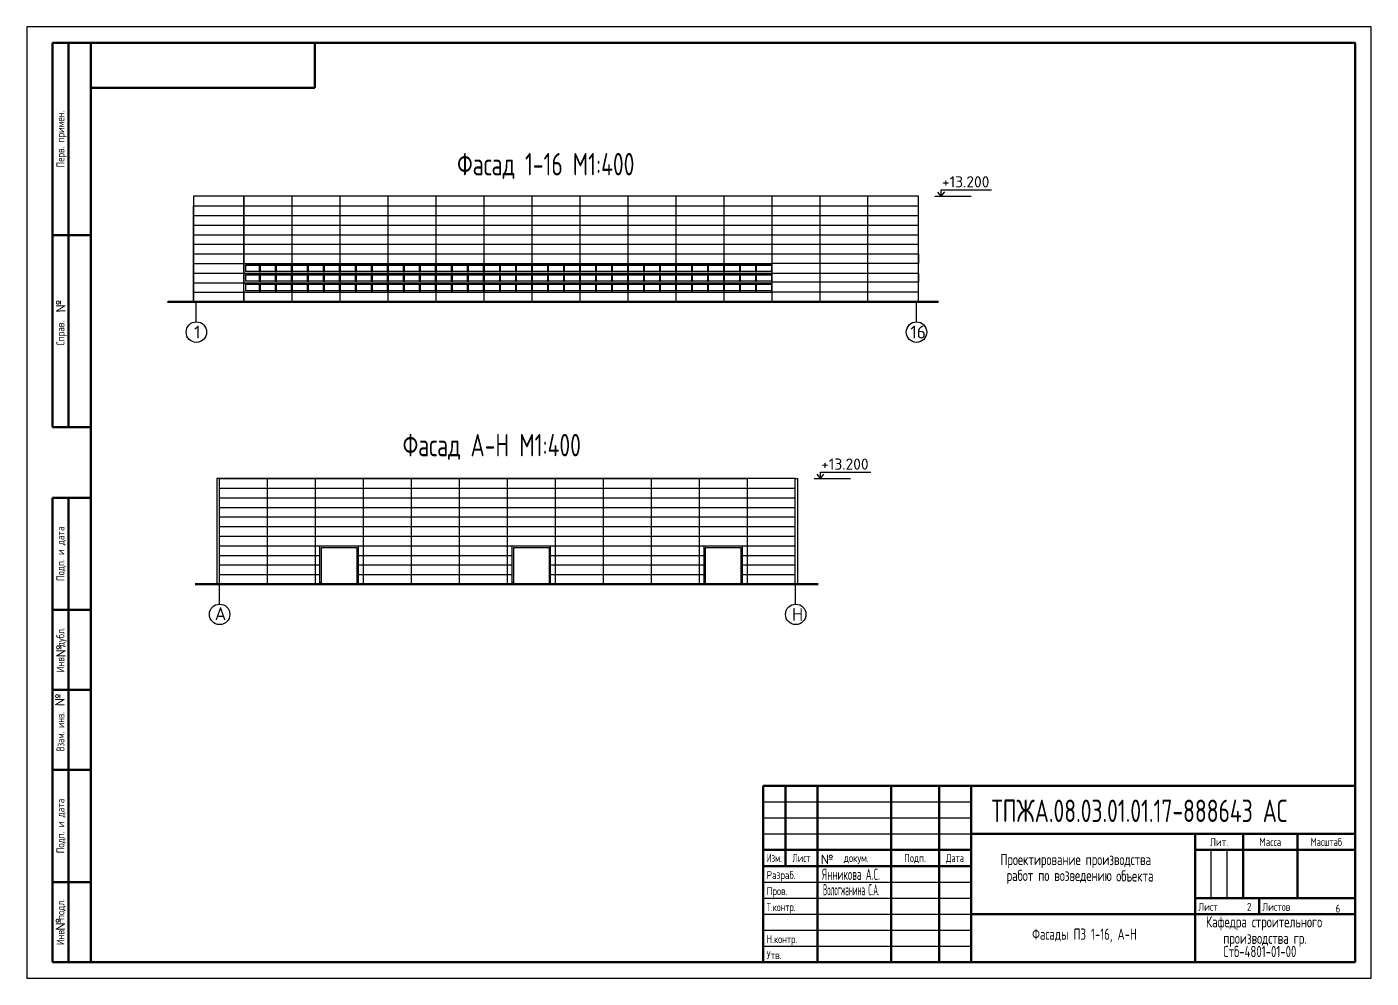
# Model space of a CAD drawing. Header units: millimetres. Extents: x -258526 to -95372, y 16759 to 83244.
# Drawn here: x -128373.4 to -127953.4, y 41631.2 to 41928.2 of the extents above; entities that cross this region are included whole.
import ezdxf
from ezdxf.enums import TextEntityAlignment as Align

# ---------------------------------------------------------------- set-up
doc = ezdxf.new("R2010")
doc.units = ezdxf.units.MM
doc.header["$LTSCALE"] = 0.5
doc.layers.add('текст', color=7, linetype='Continuous')
doc.layers.add('тонкие', color=7, linetype='Continuous')
for name, color, linetype, lineweight in [('ТОЛСТЫЕ3', 7, 'Continuous', 30), ('ТОНКИЕе', 7, 'Continuous', 25), ('я', 220, 'Continuous', 30), ('я1', 210, 'Continuous', 25), ('я2', 220, 'Continuous', 25)]:
    doc.layers.add(name, color=color, linetype=linetype, lineweight=lineweight)
doc.styles.add('арх', font='isocpeur.ttf', dxfattribs={"width": 0.5, "height": 10})
doc.styles.add('ГОСТ 2.304', font='cs_gost2304.shx')
doc.styles.add('Наклонный', font='isocpeur.ttf', dxfattribs={"width": 0.7, "height": 3.5})
doc.styles.add('Наклонный 5', font='isocpeur.ttf', dxfattribs={"height": 7})
doc.styles.add('прямой', font='isocpeur.ttf', dxfattribs={"width": 0.7, "height": 3})

msp = doc.modelspace()

# ---------------------------------------------------------------- linework, layer by layer
at = {"layer": 'ТОЛСТЫЕ3', "color": 0, "lineweight": 60}
for points in [[(-128321.3465, 41842.3076), (-128329.2639, 41842.3076), (-128305.5965, 41842.3076)], [(-128305.5965, 41842.3076), (-128088.5479, 41842.3076)]]:
    msp.add_lwpolyline(points, dxfattribs=at)
at = {"layer": 'ТОНКИЕе', "color": 0}
for p, q in [((-128305.5965, 41854.3076), (-128140.5965, 41854.3076)), ((-128305.0965, 41853.8076), (-128140.5965, 41853.8076)), ((-128140.5965, 41853.8076), (-128305.0965, 41853.8076)), ((-128305.5965, 41851.3076), (-128140.5965, 41851.3076)), ((-128140.5965, 41851.8076), (-128305.0965, 41851.8076)), ((-128305.0965, 41850.8076), (-128140.5965, 41850.8076)), ((-128140.5965, 41850.8076), (-128305.0965, 41850.8076)), ((-128140.5965, 41848.8076), (-128305.0965, 41848.8076)), ((-128305.5965, 41848.3076), (-128140.5965, 41848.3076)), ((-128305.5965, 41845.3076), (-128140.5965, 41845.3076)), ((-128305.0965, 41847.8076), (-128305.0965, 41847.8076)), ((-128305.0965, 41847.8076), (-128305.0965, 41847.8076)), ((-128305.0965, 41847.8076), (-128305.0965, 41847.8076)), ((-128305.0965, 41847.8076), (-128140.5965, 41847.8076)), ((-128140.5965, 41847.8076), (-128305.0965, 41847.8076)), ((-128140.5965, 41845.8076), (-128305.0965, 41845.8076))]:
    msp.add_line(p, q, dxfattribs=at)
for points in [[(-128321.3465, 41842.3076), (-128305.5965, 41842.3076), (-128305.5965, 41875.3076)], [(-128305.5965, 41875.3076), (-128321.3465, 41875.3076), (-128321.3465, 41842.3076)], [(-128290.5965, 41875.3076), (-128305.5965, 41875.3076), (-128305.5965, 41847.8076)], [(-128305.5965, 41842.3076), (-128109.8465, 41842.3076), (-128094.8465, 41842.3076), (-128094.8465, 41875.3076), (-128305.5965, 41875.3076)], [(-128275.5965, 41875.3076), (-128290.5965, 41875.3076), (-128290.5965, 41853.8076)], [(-128260.5965, 41875.3076), (-128275.5965, 41875.3076), (-128275.5965, 41853.8076)], [(-128245.5965, 41875.3076), (-128260.5965, 41875.3076), (-128260.5965, 41853.8076)], [(-128230.5965, 41875.3076), (-128245.5965, 41875.3076), (-128245.5965, 41853.8076)], [(-128215.5965, 41875.3076), (-128230.5965, 41875.3076), (-128230.5965, 41853.8076)], [(-128200.5965, 41875.3076), (-128215.5965, 41875.3076), (-128215.5965, 41853.8076)], [(-128185.5965, 41875.3076), (-128200.5965, 41875.3076), (-128200.5965, 41853.8076)], [(-128170.5965, 41875.3076), (-128185.5965, 41875.3076), (-128185.5965, 41853.8076)], [(-128155.5965, 41875.3076), (-128170.5965, 41875.3076), (-128170.5965, 41853.8076)], [(-128140.5965, 41875.3076), (-128155.5965, 41875.3076), (-128155.5965, 41853.8076)], [(-128125.5965, 41875.3076), (-128140.5965, 41875.3076), (-128140.5965, 41853.8076)], [(-128110.5965, 41875.3076), (-128125.5965, 41875.3076), (-128125.5965, 41842.3076)], [(-128094.8465, 41842.3076), (-128110.5965, 41842.3076), (-128110.5965, 41875.3076)], [(-128089.7088, 41875.3076), (-128078.372, 41875.3076)], [(-128087.6898, 41875.3076), (-128088.7414, 41876.6238)], [(-128087.6898, 41875.3076), (-128087.6898, 41877.3076), (-128071.9717, 41877.3076)], [(-128087.6898, 41875.3076), (-128086.6407, 41876.6972)], [(-128321.3465, 41869.3076), (-128321.3465, 41872.3076), (-128305.5965, 41872.3076)], [(-128305.5965, 41872.3076), (-128094.8465, 41872.3076)], [(-128321.3465, 41866.3076), (-128321.3465, 41869.3076), (-128305.5965, 41869.3076)], [(-128321.3465, 41863.3076), (-128321.3465, 41866.3076), (-128305.5965, 41866.3076)], [(-128305.5965, 41869.3076), (-128094.8465, 41869.3076)], [(-128305.5965, 41866.3076), (-128094.8465, 41866.3076)], [(-128321.3465, 41860.3076), (-128321.3465, 41863.3076), (-128305.5965, 41863.3076)], [(-128305.5965, 41863.3076), (-128094.8465, 41863.3076)], [(-128321.3465, 41857.3076), (-128321.3465, 41860.3076), (-128305.5965, 41860.3076)], [(-128321.3465, 41854.3076), (-128321.3465, 41857.3076), (-128305.5965, 41857.3076)], [(-128305.5965, 41860.3076), (-128094.8465, 41860.3076)], [(-128305.5965, 41857.3076), (-128094.8465, 41857.3076)], [(-128094.8465, 41857.3076), (-128094.8465, 41854.3076), (-128140.5965, 41854.3076), (-128140.5965, 41851.3076), (-128094.8465, 41851.3076), (-128094.8465, 41848.5002), (-128140.5965, 41848.5002), (-128140.5965, 41845.5002), (-128094.8465, 41845.5002)], [(-128321.3465, 41851.3076), (-128321.3465, 41854.3076), (-128305.5965, 41854.3076)], [(-128305.0965, 41853.8076), (-128305.0965, 41853.8076), (-128305.0965, 41851.8076)], [(-128300.5965, 41853.8076), (-128300.784, 41853.8076), (-128300.784, 41851.8076)], [(-128300.784, 41851.8076), (-128300.409, 41851.8076), (-128300.409, 41853.8076)], [(-128295.5965, 41853.8076), (-128295.784, 41853.8076), (-128295.784, 41851.8076)], [(-128295.784, 41851.8076), (-128295.409, 41851.8076), (-128295.409, 41853.8076)], [(-128290.5965, 41853.8076), (-128290.784, 41853.8076), (-128290.784, 41851.8076)], [(-128290.784, 41851.8076), (-128290.409, 41851.8076), (-128290.409, 41853.8076)], [(-128285.5965, 41853.8076), (-128285.784, 41853.8076), (-128285.784, 41851.8076)], [(-128285.784, 41851.8076), (-128285.409, 41851.8076), (-128285.409, 41853.8076)], [(-128280.5965, 41853.8076), (-128280.784, 41853.8076), (-128280.784, 41851.8076)], [(-128280.784, 41851.8076), (-128280.409, 41851.8076), (-128280.409, 41853.8076)], [(-128275.5965, 41853.8076), (-128275.784, 41853.8076), (-128275.784, 41851.8076)], [(-128275.784, 41851.8076), (-128275.409, 41851.8076), (-128275.409, 41853.8076)], [(-128270.5965, 41853.8076), (-128270.784, 41853.8076), (-128270.784, 41851.8076)], [(-128270.784, 41851.8076), (-128270.409, 41851.8076), (-128270.409, 41853.8076)], [(-128265.5965, 41853.8076), (-128265.784, 41853.8076), (-128265.784, 41851.8076)], [(-128265.784, 41851.8076), (-128265.409, 41851.8076), (-128265.409, 41853.8076)], [(-128260.5965, 41853.8076), (-128260.784, 41853.8076), (-128260.784, 41851.8076)], [(-128260.784, 41851.8076), (-128260.409, 41851.8076), (-128260.409, 41853.8076)], [(-128255.5965, 41853.8076), (-128255.784, 41853.8076), (-128255.784, 41851.8076)], [(-128255.784, 41851.8076), (-128255.409, 41851.8076), (-128255.409, 41853.8076)], [(-128250.5965, 41853.8076), (-128250.784, 41853.8076), (-128250.784, 41851.8076)], [(-128250.784, 41851.8076), (-128250.409, 41851.8076), (-128250.409, 41853.8076)], [(-128245.5965, 41853.8076), (-128245.784, 41853.8076), (-128245.784, 41851.8076)], [(-128245.784, 41851.8076), (-128245.409, 41851.8076), (-128245.409, 41853.8076)], [(-128240.5965, 41853.8076), (-128240.784, 41853.8076), (-128240.784, 41851.8076)], [(-128240.784, 41851.8076), (-128240.409, 41851.8076), (-128240.409, 41853.8076)], [(-128235.5965, 41853.8076), (-128235.784, 41853.8076), (-128235.784, 41851.8076)], [(-128235.784, 41851.8076), (-128235.409, 41851.8076), (-128235.409, 41853.8076)], [(-128230.5965, 41853.8076), (-128230.784, 41853.8076), (-128230.784, 41851.8076)], [(-128230.784, 41851.8076), (-128230.409, 41851.8076), (-128230.409, 41853.8076)], [(-128225.5965, 41853.8076), (-128225.784, 41853.8076), (-128225.784, 41851.8076)], [(-128225.784, 41851.8076), (-128225.409, 41851.8076), (-128225.409, 41853.8076)], [(-128220.5965, 41853.8076), (-128220.784, 41853.8076), (-128220.784, 41851.8076)], [(-128220.784, 41851.8076), (-128220.409, 41851.8076), (-128220.409, 41853.8076)], [(-128215.5965, 41853.8076), (-128215.784, 41853.8076), (-128215.784, 41851.8076)], [(-128215.784, 41851.8076), (-128215.409, 41851.8076), (-128215.409, 41853.8076)], [(-128210.5965, 41853.8076), (-128210.784, 41853.8076), (-128210.784, 41851.8076)], [(-128210.784, 41851.8076), (-128210.409, 41851.8076), (-128210.409, 41853.8076)], [(-128205.5965, 41853.8076), (-128205.784, 41853.8076), (-128205.784, 41851.8076)], [(-128205.784, 41851.8076), (-128205.409, 41851.8076), (-128205.409, 41853.8076)], [(-128200.5965, 41853.8076), (-128200.784, 41853.8076), (-128200.784, 41851.8076)], [(-128200.784, 41851.8076), (-128200.409, 41851.8076), (-128200.409, 41853.8076)], [(-128195.5965, 41853.8076), (-128195.784, 41853.8076), (-128195.784, 41851.8076)], [(-128195.784, 41851.8076), (-128195.409, 41851.8076), (-128195.409, 41853.8076)], [(-128190.5965, 41853.8076), (-128190.784, 41853.8076), (-128190.784, 41851.8076)], [(-128190.784, 41851.8076), (-128190.409, 41851.8076), (-128190.409, 41853.8076)], [(-128185.5965, 41853.8076), (-128185.784, 41853.8076), (-128185.784, 41851.8076)], [(-128185.784, 41851.8076), (-128185.409, 41851.8076), (-128185.409, 41853.8076)], [(-128180.5965, 41853.8076), (-128180.784, 41853.8076), (-128180.784, 41851.8076)], [(-128180.784, 41851.8076), (-128180.409, 41851.8076), (-128180.409, 41853.8076)], [(-128175.5965, 41853.8076), (-128175.784, 41853.8076), (-128175.784, 41851.8076)], [(-128175.784, 41851.8076), (-128175.409, 41851.8076), (-128175.409, 41853.8076)], [(-128170.5965, 41853.8076), (-128170.784, 41853.8076), (-128170.784, 41851.8076)], [(-128170.784, 41851.8076), (-128170.409, 41851.8076), (-128170.409, 41853.8076)], [(-128165.5965, 41853.8076), (-128165.784, 41853.8076), (-128165.784, 41851.8076)], [(-128165.784, 41851.8076), (-128165.409, 41851.8076), (-128165.409, 41853.8076)], [(-128160.5965, 41853.8076), (-128160.784, 41853.8076), (-128160.784, 41851.8076)], [(-128160.784, 41851.8076), (-128160.409, 41851.8076), (-128160.409, 41853.8076)], [(-128155.5965, 41853.8076), (-128155.784, 41853.8076), (-128155.784, 41851.8076)], [(-128155.784, 41851.8076), (-128155.409, 41851.8076), (-128155.409, 41853.8076)], [(-128150.5965, 41853.8076), (-128150.784, 41853.8076), (-128150.784, 41851.8076)], [(-128150.784, 41851.8076), (-128150.409, 41851.8076), (-128150.409, 41853.8076)], [(-128145.5965, 41853.8076), (-128145.784, 41853.8076), (-128145.784, 41851.8076)], [(-128145.784, 41851.8076), (-128145.409, 41851.8076), (-128145.409, 41853.8076)], [(-128140.5965, 41853.8076), (-128140.784, 41853.8076), (-128140.784, 41851.8076)], [(-128140.5965, 41854.3076), (-128140.5965, 41845.3076)], [(-128321.3465, 41848.3076), (-128321.3465, 41851.3076), (-128305.5965, 41851.3076)], [(-128305.0965, 41850.8076), (-128305.0965, 41850.8076), (-128305.0965, 41848.8076)], [(-128300.5965, 41850.8076), (-128300.784, 41850.8076), (-128300.784, 41848.8076)], [(-128300.784, 41848.8076), (-128300.409, 41848.8076), (-128300.409, 41850.8076)], [(-128295.5965, 41850.8076), (-128295.784, 41850.8076), (-128295.784, 41848.8076)], [(-128295.784, 41848.8076), (-128295.409, 41848.8076), (-128295.409, 41850.8076)], [(-128290.5965, 41850.8076), (-128290.784, 41850.8076), (-128290.784, 41848.8076)], [(-128290.784, 41848.8076), (-128290.409, 41848.8076), (-128290.409, 41850.8076)], [(-128290.5965, 41851.8076), (-128290.5965, 41850.8076)], [(-128290.5965, 41848.8076), (-128290.5965, 41847.8076)], [(-128285.5965, 41850.8076), (-128285.784, 41850.8076), (-128285.784, 41848.8076)], [(-128285.784, 41848.8076), (-128285.409, 41848.8076), (-128285.409, 41850.8076)], [(-128280.5965, 41850.8076), (-128280.784, 41850.8076), (-128280.784, 41848.8076)], [(-128280.784, 41848.8076), (-128280.409, 41848.8076), (-128280.409, 41850.8076)], [(-128275.5965, 41850.8076), (-128275.784, 41850.8076), (-128275.784, 41848.8076)], [(-128275.784, 41848.8076), (-128275.409, 41848.8076), (-128275.409, 41850.8076)], [(-128275.5965, 41851.8076), (-128275.5965, 41850.8076)], [(-128275.5965, 41848.8076), (-128275.5965, 41847.8076)], [(-128270.5965, 41850.8076), (-128270.784, 41850.8076), (-128270.784, 41848.8076)], [(-128270.784, 41848.8076), (-128270.409, 41848.8076), (-128270.409, 41850.8076)], [(-128265.5965, 41850.8076), (-128265.784, 41850.8076), (-128265.784, 41848.8076)], [(-128265.784, 41848.8076), (-128265.409, 41848.8076), (-128265.409, 41850.8076)], [(-128260.5965, 41850.8076), (-128260.784, 41850.8076), (-128260.784, 41848.8076)], [(-128260.784, 41848.8076), (-128260.409, 41848.8076), (-128260.409, 41850.8076)], [(-128260.5965, 41851.8076), (-128260.5965, 41850.8076)], [(-128260.5965, 41848.8076), (-128260.5965, 41847.8076)], [(-128255.5965, 41850.8076), (-128255.784, 41850.8076), (-128255.784, 41848.8076)], [(-128255.784, 41848.8076), (-128255.409, 41848.8076), (-128255.409, 41850.8076)], [(-128250.5965, 41850.8076), (-128250.784, 41850.8076), (-128250.784, 41848.8076)], [(-128250.784, 41848.8076), (-128250.409, 41848.8076), (-128250.409, 41850.8076)], [(-128245.5965, 41850.8076), (-128245.784, 41850.8076), (-128245.784, 41848.8076)], [(-128245.784, 41848.8076), (-128245.409, 41848.8076), (-128245.409, 41850.8076)], [(-128245.5965, 41851.8076), (-128245.5965, 41850.8076)], [(-128245.5965, 41848.8076), (-128245.5965, 41847.8076)], [(-128240.5965, 41850.8076), (-128240.784, 41850.8076), (-128240.784, 41848.8076)], [(-128240.784, 41848.8076), (-128240.409, 41848.8076), (-128240.409, 41850.8076)], [(-128235.5965, 41850.8076), (-128235.784, 41850.8076), (-128235.784, 41848.8076)], [(-128235.784, 41848.8076), (-128235.409, 41848.8076), (-128235.409, 41850.8076)], [(-128230.5965, 41850.8076), (-128230.784, 41850.8076), (-128230.784, 41848.8076)], [(-128230.784, 41848.8076), (-128230.409, 41848.8076), (-128230.409, 41850.8076)], [(-128230.5965, 41851.8076), (-128230.5965, 41850.8076)], [(-128230.5965, 41848.8076), (-128230.5965, 41847.8076)], [(-128225.5965, 41850.8076), (-128225.784, 41850.8076), (-128225.784, 41848.8076)], [(-128225.784, 41848.8076), (-128225.409, 41848.8076), (-128225.409, 41850.8076)], [(-128220.5965, 41850.8076), (-128220.784, 41850.8076), (-128220.784, 41848.8076)], [(-128220.784, 41848.8076), (-128220.409, 41848.8076), (-128220.409, 41850.8076)], [(-128215.5965, 41850.8076), (-128215.784, 41850.8076), (-128215.784, 41848.8076)], [(-128215.784, 41848.8076), (-128215.409, 41848.8076), (-128215.409, 41850.8076)], [(-128215.5965, 41851.8076), (-128215.5965, 41850.8076)], [(-128215.5965, 41848.8076), (-128215.5965, 41847.8076)], [(-128210.5965, 41850.8076), (-128210.784, 41850.8076), (-128210.784, 41848.8076)], [(-128210.784, 41848.8076), (-128210.409, 41848.8076), (-128210.409, 41850.8076)], [(-128205.5965, 41850.8076), (-128205.784, 41850.8076), (-128205.784, 41848.8076)], [(-128205.784, 41848.8076), (-128205.409, 41848.8076), (-128205.409, 41850.8076)], [(-128200.5965, 41850.8076), (-128200.784, 41850.8076), (-128200.784, 41848.8076)], [(-128200.784, 41848.8076), (-128200.409, 41848.8076), (-128200.409, 41850.8076)], [(-128200.5965, 41851.8076), (-128200.5965, 41850.8076)], [(-128200.5965, 41848.8076), (-128200.5965, 41847.8076)], [(-128195.5965, 41850.8076), (-128195.784, 41850.8076), (-128195.784, 41848.8076)], [(-128195.784, 41848.8076), (-128195.409, 41848.8076), (-128195.409, 41850.8076)], [(-128190.5965, 41850.8076), (-128190.784, 41850.8076), (-128190.784, 41848.8076)], [(-128190.784, 41848.8076), (-128190.409, 41848.8076), (-128190.409, 41850.8076)], [(-128185.5965, 41850.8076), (-128185.784, 41850.8076), (-128185.784, 41848.8076)], [(-128185.784, 41848.8076), (-128185.409, 41848.8076), (-128185.409, 41850.8076)], [(-128185.5965, 41851.8076), (-128185.5965, 41850.8076)], [(-128185.5965, 41848.8076), (-128185.5965, 41847.8076)], [(-128180.5965, 41850.8076), (-128180.784, 41850.8076), (-128180.784, 41848.8076)], [(-128180.784, 41848.8076), (-128180.409, 41848.8076), (-128180.409, 41850.8076)], [(-128175.5965, 41850.8076), (-128175.784, 41850.8076), (-128175.784, 41848.8076)], [(-128175.784, 41848.8076), (-128175.409, 41848.8076), (-128175.409, 41850.8076)], [(-128170.5965, 41850.8076), (-128170.784, 41850.8076), (-128170.784, 41848.8076)], [(-128170.784, 41848.8076), (-128170.409, 41848.8076), (-128170.409, 41850.8076)], [(-128170.5965, 41851.8076), (-128170.5965, 41850.8076)], [(-128170.5965, 41848.8076), (-128170.5965, 41847.8076)], [(-128165.5965, 41850.8076), (-128165.784, 41850.8076), (-128165.784, 41848.8076)], [(-128165.784, 41848.8076), (-128165.409, 41848.8076), (-128165.409, 41850.8076)], [(-128160.5965, 41850.8076), (-128160.784, 41850.8076), (-128160.784, 41848.8076)], [(-128160.784, 41848.8076), (-128160.409, 41848.8076), (-128160.409, 41850.8076)], [(-128155.5965, 41850.8076), (-128155.784, 41850.8076), (-128155.784, 41848.8076)], [(-128155.784, 41848.8076), (-128155.409, 41848.8076), (-128155.409, 41850.8076)], [(-128155.5965, 41851.8076), (-128155.5965, 41850.8076)], [(-128155.5965, 41848.8076), (-128155.5965, 41847.8076)], [(-128150.5965, 41850.8076), (-128150.784, 41850.8076), (-128150.784, 41848.8076)], [(-128150.784, 41848.8076), (-128150.409, 41848.8076), (-128150.409, 41850.8076)], [(-128145.5965, 41850.8076), (-128145.784, 41850.8076), (-128145.784, 41848.8076)], [(-128145.784, 41848.8076), (-128145.409, 41848.8076), (-128145.409, 41850.8076)], [(-128140.5965, 41850.8076), (-128140.784, 41850.8076), (-128140.784, 41848.8076)], [(-128140.5965, 41851.8076), (-128140.5965, 41850.8076)], [(-128140.5965, 41848.8076), (-128140.5965, 41847.8076)], [(-128321.3465, 41845.3076), (-128321.3465, 41848.3076), (-128305.5965, 41848.3076)], [(-128321.3465, 41842.3076), (-128321.3465, 41845.3076), (-128305.5965, 41845.3076)], [(-128305.5965, 41845.8076), (-128305.5965, 41842.3076)], [(-128305.0965, 41847.8076), (-128305.0965, 41847.8076), (-128305.0965, 41845.8076)], [(-128300.5965, 41847.8076), (-128300.784, 41847.8076), (-128300.784, 41845.8076)], [(-128300.784, 41845.8076), (-128300.409, 41845.8076), (-128300.409, 41847.8076)], [(-128295.5965, 41847.8076), (-128295.784, 41847.8076), (-128295.784, 41845.8076)], [(-128295.784, 41845.8076), (-128295.409, 41845.8076), (-128295.409, 41847.8076)], [(-128290.5965, 41847.8076), (-128290.784, 41847.8076), (-128290.784, 41845.8076)], [(-128290.784, 41845.8076), (-128290.409, 41845.8076), (-128290.409, 41847.8076)], [(-128290.5965, 41845.8076), (-128290.5965, 41842.3076)], [(-128285.5965, 41847.8076), (-128285.784, 41847.8076), (-128285.784, 41845.8076)], [(-128285.784, 41845.8076), (-128285.409, 41845.8076), (-128285.409, 41847.8076)], [(-128280.5965, 41847.8076), (-128280.784, 41847.8076), (-128280.784, 41845.8076)], [(-128280.784, 41845.8076), (-128280.409, 41845.8076), (-128280.409, 41847.8076)], [(-128275.5965, 41847.8076), (-128275.784, 41847.8076), (-128275.784, 41845.8076)], [(-128275.784, 41845.8076), (-128275.409, 41845.8076), (-128275.409, 41847.8076)], [(-128275.5965, 41845.8076), (-128275.5965, 41842.3076)], [(-128270.5965, 41847.8076), (-128270.784, 41847.8076), (-128270.784, 41845.8076)], [(-128270.784, 41845.8076), (-128270.409, 41845.8076), (-128270.409, 41847.8076)], [(-128265.5965, 41847.8076), (-128265.784, 41847.8076), (-128265.784, 41845.8076)], [(-128265.784, 41845.8076), (-128265.409, 41845.8076), (-128265.409, 41847.8076)], [(-128260.5965, 41847.8076), (-128260.784, 41847.8076), (-128260.784, 41845.8076)], [(-128260.784, 41845.8076), (-128260.409, 41845.8076), (-128260.409, 41847.8076)], [(-128260.5965, 41845.8076), (-128260.5965, 41842.3076)], [(-128255.5965, 41847.8076), (-128255.784, 41847.8076), (-128255.784, 41845.8076)], [(-128255.784, 41845.8076), (-128255.409, 41845.8076), (-128255.409, 41847.8076)], [(-128250.5965, 41847.8076), (-128250.784, 41847.8076), (-128250.784, 41845.8076)], [(-128250.784, 41845.8076), (-128250.409, 41845.8076), (-128250.409, 41847.8076)], [(-128245.5965, 41847.8076), (-128245.784, 41847.8076), (-128245.784, 41845.8076)], [(-128245.784, 41845.8076), (-128245.409, 41845.8076), (-128245.409, 41847.8076)], [(-128245.5965, 41845.8076), (-128245.5965, 41842.3076)], [(-128240.5965, 41847.8076), (-128240.784, 41847.8076), (-128240.784, 41845.8076)], [(-128240.784, 41845.8076), (-128240.409, 41845.8076), (-128240.409, 41847.8076)], [(-128235.5965, 41847.8076), (-128235.784, 41847.8076), (-128235.784, 41845.8076)], [(-128235.784, 41845.8076), (-128235.409, 41845.8076), (-128235.409, 41847.8076)], [(-128230.5965, 41847.8076), (-128230.784, 41847.8076), (-128230.784, 41845.8076)], [(-128230.784, 41845.8076), (-128230.409, 41845.8076), (-128230.409, 41847.8076)], [(-128230.5965, 41845.8076), (-128230.5965, 41842.3076)], [(-128225.5965, 41847.8076), (-128225.784, 41847.8076), (-128225.784, 41845.8076)], [(-128225.784, 41845.8076), (-128225.409, 41845.8076), (-128225.409, 41847.8076)], [(-128220.5965, 41847.8076), (-128220.784, 41847.8076), (-128220.784, 41845.8076)], [(-128220.784, 41845.8076), (-128220.409, 41845.8076), (-128220.409, 41847.8076)], [(-128215.5965, 41847.8076), (-128215.784, 41847.8076), (-128215.784, 41845.8076)], [(-128215.784, 41845.8076), (-128215.409, 41845.8076), (-128215.409, 41847.8076)], [(-128215.5965, 41845.8076), (-128215.5965, 41842.3076)], [(-128210.5965, 41847.8076), (-128210.784, 41847.8076), (-128210.784, 41845.8076)], [(-128210.784, 41845.8076), (-128210.409, 41845.8076), (-128210.409, 41847.8076)], [(-128205.5965, 41847.8076), (-128205.784, 41847.8076), (-128205.784, 41845.8076)], [(-128205.784, 41845.8076), (-128205.409, 41845.8076), (-128205.409, 41847.8076)], [(-128200.5965, 41847.8076), (-128200.784, 41847.8076), (-128200.784, 41845.8076)], [(-128200.784, 41845.8076), (-128200.409, 41845.8076), (-128200.409, 41847.8076)], [(-128200.5965, 41845.8076), (-128200.5965, 41842.3076)], [(-128195.5965, 41847.8076), (-128195.784, 41847.8076), (-128195.784, 41845.8076)], [(-128195.784, 41845.8076), (-128195.409, 41845.8076), (-128195.409, 41847.8076)], [(-128190.5965, 41847.8076), (-128190.784, 41847.8076), (-128190.784, 41845.8076)], [(-128190.784, 41845.8076), (-128190.409, 41845.8076), (-128190.409, 41847.8076)], [(-128185.5965, 41847.8076), (-128185.784, 41847.8076), (-128185.784, 41845.8076)], [(-128185.784, 41845.8076), (-128185.409, 41845.8076), (-128185.409, 41847.8076)], [(-128185.5965, 41845.8076), (-128185.5965, 41842.3076)], [(-128180.5965, 41847.8076), (-128180.784, 41847.8076), (-128180.784, 41845.8076)], [(-128180.784, 41845.8076), (-128180.409, 41845.8076), (-128180.409, 41847.8076)], [(-128175.5965, 41847.8076), (-128175.784, 41847.8076), (-128175.784, 41845.8076)], [(-128175.784, 41845.8076), (-128175.409, 41845.8076), (-128175.409, 41847.8076)], [(-128170.5965, 41847.8076), (-128170.784, 41847.8076), (-128170.784, 41845.8076)], [(-128170.784, 41845.8076), (-128170.409, 41845.8076), (-128170.409, 41847.8076)], [(-128170.5965, 41845.8076), (-128170.5965, 41842.3076)], [(-128165.5965, 41847.8076), (-128165.784, 41847.8076), (-128165.784, 41845.8076)], [(-128165.784, 41845.8076), (-128165.409, 41845.8076), (-128165.409, 41847.8076)], [(-128160.5965, 41847.8076), (-128160.784, 41847.8076), (-128160.784, 41845.8076)], [(-128160.784, 41845.8076), (-128160.409, 41845.8076), (-128160.409, 41847.8076)], [(-128155.5965, 41847.8076), (-128155.784, 41847.8076), (-128155.784, 41845.8076)], [(-128155.784, 41845.8076), (-128155.409, 41845.8076), (-128155.409, 41847.8076)], [(-128155.5965, 41845.8076), (-128155.5965, 41842.3076)], [(-128150.5965, 41847.8076), (-128150.784, 41847.8076), (-128150.784, 41845.8076)], [(-128150.784, 41845.8076), (-128150.409, 41845.8076), (-128150.409, 41847.8076)], [(-128145.5965, 41847.8076), (-128145.784, 41847.8076), (-128145.784, 41845.8076)], [(-128145.784, 41845.8076), (-128145.409, 41845.8076), (-128145.409, 41847.8076)], [(-128140.5965, 41847.8076), (-128140.784, 41847.8076), (-128140.784, 41845.8076)], [(-128140.5965, 41845.8076), (-128140.5965, 41842.3076)], [(-128321.3465, 41842.3076), (-128305.5965, 41842.3076)], [(-128320.5965, 41842.3076), (-128320.5965, 41836.0829)], [(-128095.5965, 41842.3076), (-128095.5965, 41836.0829)], [(-128313.3319, 41787.1714), (-128314.0819, 41787.1714), (-128314.0819, 41754.1714)], [(-128313.3319, 41754.1714), (-128140.8319, 41754.1714), (-128133.3319, 41754.1714), (-128133.3319, 41787.1714), (-128305.8319, 41787.1714), (-128313.3319, 41787.1714), (-128313.3319, 41754.1714)], [(-128313.3319, 41787.1714), (-128298.3319, 41787.1714), (-128298.3319, 41754.1714)], [(-128298.3319, 41787.1714), (-128283.3319, 41787.1714), (-128283.3319, 41754.1714)], [(-128283.3319, 41787.1714), (-128268.3319, 41787.1714), (-128268.3319, 41754.1714)], [(-128268.3319, 41787.1714), (-128253.3319, 41787.1714), (-128253.3319, 41754.1714)], [(-128253.3319, 41787.1714), (-128238.3319, 41787.1714), (-128238.3319, 41754.1714)], [(-128238.3319, 41787.1714), (-128223.3319, 41787.1714), (-128223.3319, 41754.1714)], [(-128223.3319, 41787.1714), (-128208.3319, 41787.1714), (-128208.3319, 41754.1714)], [(-128208.3319, 41787.1714), (-128193.3319, 41787.1714), (-128193.3319, 41754.1714)], [(-128193.3319, 41787.1714), (-128178.3319, 41787.1714), (-128178.3319, 41754.1714)], [(-128178.3319, 41787.1714), (-128163.3319, 41787.1714), (-128163.3319, 41754.1714)], [(-128163.3319, 41787.1714), (-128148.3319, 41787.1714), (-128148.3319, 41754.1714)], [(-128133.3319, 41787.1714), (-128132.5819, 41787.1714), (-128132.5819, 41754.1714)], [(-128127.4442, 41787.1714), (-128116.1074, 41787.1714)], [(-128125.4252, 41787.1714), (-128126.4767, 41788.4876)], [(-128125.4252, 41787.1714), (-128125.4252, 41789.1714), (-128109.7071, 41789.1714)], [(-128125.4252, 41787.1714), (-128124.3761, 41788.561)], [(-128313.3319, 41784.1714), (-128133.3319, 41784.1714)], [(-128313.3319, 41781.1714), (-128133.3319, 41781.1714)], [(-128313.3319, 41778.1714), (-128133.3319, 41778.1714)], [(-128313.3319, 41775.1714), (-128133.3319, 41775.1714)], [(-128313.3319, 41772.1714), (-128133.3319, 41772.1714)], [(-128313.3319, 41769.1714), (-128133.3319, 41769.1714)], [(-128313.3319, 41766.1714), (-128133.3319, 41766.1714)], [(-128283.3319, 41754.1714), (-128281.8319, 41754.1714), (-128281.8319, 41766.1714)], [(-128281.8319, 41754.1714), (-128281.8319, 41754.6714), (-128281.8319, 41754.1714), (-128281.3319, 41754.1714), (-128281.3319, 41765.6714), (-128281.3319, 41765.6714), (-128281.3319, 41765.6714), (-128270.3319, 41765.6714), (-128270.3319, 41765.6714), (-128270.3319, 41765.6714), (-128270.3319, 41754.1714)], [(-128268.3319, 41754.1714), (-128269.8319, 41754.1714), (-128269.8319, 41766.1714)], [(-128223.2486, 41754.1714), (-128221.7486, 41754.1714), (-128221.7486, 41766.1714)], [(-128221.7486, 41754.1714), (-128221.7486, 41754.6714), (-128221.7486, 41754.1714), (-128221.2486, 41754.1714), (-128221.2486, 41765.6714), (-128221.2486, 41765.6714), (-128221.2486, 41765.6714), (-128210.2486, 41765.6714), (-128210.2486, 41765.6714), (-128210.2486, 41765.6714), (-128210.2486, 41754.1714)], [(-128208.2486, 41754.1714), (-128209.7486, 41754.1714), (-128209.7486, 41766.1714)], [(-128163.3319, 41754.1714), (-128161.8319, 41754.1714), (-128161.8319, 41766.1714)], [(-128161.8319, 41754.1714), (-128161.8319, 41754.6714), (-128161.8319, 41754.1714), (-128161.3319, 41754.1714), (-128161.3319, 41765.6714), (-128161.3319, 41765.6714), (-128161.3319, 41765.6714), (-128150.3319, 41765.6714), (-128150.3319, 41765.6714), (-128150.3319, 41765.6714), (-128150.3319, 41754.1714)], [(-128148.3319, 41754.1714), (-128149.8319, 41754.1714), (-128149.8319, 41766.1714)], [(-128313.3319, 41763.1714), (-128281.8319, 41763.1714)], [(-128269.8319, 41763.1714), (-128221.7486, 41763.1714)], [(-128209.7486, 41763.1714), (-128161.8319, 41763.1714)], [(-128149.8319, 41763.1714), (-128133.3319, 41763.1714)], [(-128313.3319, 41760.1714), (-128281.8319, 41760.1714)], [(-128313.3319, 41757.1714), (-128281.8319, 41757.1714)], [(-128269.8319, 41760.1714), (-128221.7486, 41760.1714)], [(-128269.8319, 41757.1714), (-128221.7486, 41757.1714)], [(-128209.7486, 41760.1714), (-128161.8319, 41760.1714)], [(-128209.7486, 41757.1714), (-128161.8319, 41757.1714)], [(-128149.8319, 41760.1714), (-128133.3319, 41760.1714)], [(-128149.8319, 41757.1714), (-128133.3319, 41757.1714)], [(-128313.3319, 41754.1714), (-128313.3319, 41747.9467)], [(-128133.3319, 41754.1714), (-128133.3319, 41747.9467)]]:
    msp.add_lwpolyline(points, dxfattribs=at)
at = {"layer": 'ТОНКИЕе', "color": 0, "lineweight": 60}
msp.add_lwpolyline([(-128320.8319, 41754.1714), (-128320.3714, 41754.1714), (-128126.1259, 41754.1714)], dxfattribs=at)
at = {"layer": 'ТОНКИЕе', "color": 0}
for centre in [(-128320.4408, 41832.8867), (-128095.4408, 41832.8867), (-128313.1762, 41744.7505), (-128133.1762, 41744.7505)]:
    msp.add_circle(centre, 3.2, dxfattribs=at)
at = {"layer": 'я', "color": 7, "lineweight": 60}
for p, q in [((-128365.3992, 41803.1822), (-128365.3992, 41923.1822)), ((-128365.3992, 41923.1822), (-128353.3992, 41923.1822)), ((-128360.3992, 41803.1822), (-128360.3992, 41923.1822)), ((-128353.3992, 41923.1822), (-128353.3992, 41803.1822)), ((-128353.3992, 41923.1822), (-128353.3992, 41909.1822)), ((-128283.3992, 41923.1822), (-128353.3992, 41923.1822)), ((-128283.3992, 41909.1822), (-128283.3992, 41923.1822)), ((-128353.3992, 41909.1822), (-128283.3992, 41909.1822)), ((-128365.3992, 41863.1822), (-128353.3992, 41863.1822)), ((-128365.3992, 41803.1822), (-128353.3992, 41803.1822)), ((-128365.3992, 41636.1822), (-128365.3992, 41781.1822)), ((-128353.3992, 41781.1822), (-128365.3992, 41781.1822)), ((-128360.3992, 41636.1822), (-128360.3992, 41781.1822)), ((-128353.3992, 41781.1822), (-128353.3992, 41636.1822)), ((-128353.3992, 41746.1822), (-128365.3992, 41746.1822)), ((-128353.3992, 41721.1822), (-128365.3992, 41721.1822)), ((-128353.3992, 41696.1822), (-128365.3992, 41696.1822)), ((-128143.3992, 41691.1823), (-127958.3992, 41691.1823)), ((-128143.3992, 41636.1823), (-128143.3992, 41691.1823)), ((-128136.3992, 41666.1823), (-128136.3992, 41691.1823)), ((-128126.3992, 41636.1823), (-128126.3992, 41691.1823)), ((-128103.3992, 41636.1823), (-128103.3992, 41691.1823)), ((-128088.3992, 41636.1823), (-128088.3992, 41691.1823)), ((-128078.3992, 41636.1823), (-128078.3992, 41691.1823)), ((-127958.3992, 41636.1823), (-127958.3992, 41691.1823)), ((-128078.3992, 41676.1823), (-127958.3992, 41676.1823)), ((-128008.3992, 41636.1823), (-128008.3992, 41676.1823)), ((-127993.3992, 41656.1823), (-127993.3992, 41676.1823)), ((-127976.3992, 41656.1823), (-127976.3992, 41676.1823)), ((-128143.3992, 41671.1823), (-128078.3992, 41671.1823)), ((-128008.3992, 41671.1823), (-127958.3992, 41671.1823)), ((-128143.3992, 41666.1823), (-128078.3992, 41666.1823)), ((-128353.3992, 41661.1822), (-128365.3992, 41661.1822)), ((-128008.3992, 41656.1823), (-127958.3992, 41656.1823)), ((-127988.3992, 41651.1823), (-127988.3992, 41656.1823)), ((-128078.3992, 41651.1823), (-127958.3992, 41651.1823)), ((-128353.3992, 41636.1822), (-128365.3992, 41636.1822)), ((-128143.3992, 41636.1823), (-127958.3992, 41636.1823))]:
    msp.add_line(p, q, dxfattribs=at)
msp.add_lwpolyline([(-128353.3992, 41636.1822), (-127958.3992, 41636.1822), (-127958.3992, 41923.1822), (-128353.3992, 41923.1822), (-128353.3992, 41636.1822)], dxfattribs=at)
at = {"layer": 'я1', "color": 7}
for p, q in [((-128143.3992, 41686.1823), (-128078.3992, 41686.1823)), ((-128143.3992, 41681.1823), (-128078.3992, 41681.1823)), ((-128143.3992, 41676.1823), (-128078.3992, 41676.1823)), ((-128003.3992, 41656.1823), (-128003.3992, 41671.1823)), ((-127998.3992, 41656.1823), (-127998.3992, 41671.1823)), ((-128143.3992, 41661.1823), (-128078.3992, 41661.1823)), ((-128143.3992, 41656.1823), (-128078.3992, 41656.1823)), ((-128143.3992, 41651.1823), (-128078.3992, 41651.1823)), ((-128143.3992, 41646.1823), (-128078.3992, 41646.1823)), ((-128143.3992, 41641.1823), (-128078.3992, 41641.1823))]:
    msp.add_line(p, q, dxfattribs=at)
msp.add_lwpolyline([(-128373.3992, 41631.1822), (-127953.3992, 41631.1822), (-127953.3992, 41928.1822), (-128373.3992, 41928.1822), (-128373.3992, 41631.1822)], dxfattribs=at)

# ---------------------------------------------------------------- texts
at = {"layer": 'текст', "color": 7, "style": 'Наклонный', "width": 0.7}
for s, p in [('Проектирование производства', (-128069.1988, 41666.4556)), ('работ по возведению', (-128067.2783, 41661.4991)), ('объекта', (-128033.0287, 41661.3392)), ('Фасады ПЗ 1-16, А-Н', (-128059.3082, 41643.157))]:
    msp.add_text(s, height=3.5, dxfattribs=at).set_placement(p)
at = {"layer": 'текст', "color": 0, "style": 'прямой'}
for s, width, p, p2 in [('Янникова А.С.', 0.601833, (-128124.9571, 41661.8373), (-128106.8419, 41661.8373)), ('Вологжанина С.А.', 0.458675, (-128124.6649, 41657.0313), (-128107.0059, 41657.0313))]:
    msp.add_text(s, height=3.5, dxfattribs=dict(at, width=width)).set_placement(p, p2, align=Align.FIT)
at = {"layer": 'тонкие', "color": 0, "linetype": 'ByBlock', "lineweight": 0, "char_height": 3, "attachment_point": 1, "style": 'арх'}
for insert, rotation in [((-128364.2753, 41838.9778), 91.07562), ((-128364.2653, 41731.2983), 90), ((-128364.6068, 41716.0853), 89.565133), ((-128364.4265, 41645.9766), 90)]:
    msp.add_mtext_dynamic_manual_height_columns('{\\W1;№}', width=1.814815, gutter_width=50, heights=[0], dxfattribs=dict(at, insert=insert, rotation=rotation))
at = {"layer": 'тонкие', "color": 0, "linetype": 'ByBlock', "lineweight": 0, "insert": (-128125.35, 41669.7153), "char_height": 3, "attachment_point": 1, "style": 'арх'}
msp.add_mtext_dynamic_manual_height_columns('{\\W1;№}', width=1.814815, gutter_width=50, heights=[0], dxfattribs=at)
at = {"layer": 'ТОНКИЕе', "color": 0, "attachment_point": 1}
for s, width, insert, char_height, style in [('{\\Q0;Фасад 1-16 М1:400}', 660.87029, (-128238.9614, 41888.8113), 7, 'Наклонный'), ('{\\Q0;+13.200}', 5.842387, (-128087.4919, 41881.5598), 3.5, 'Наклонный 5'), ('{\\Q0;1}', 1.852732, (-128321.1261, 41834.882), 4, 'Наклонный 5'), ('{\\Q0;16}', 1.852732, (-128097.3781, 41834.882), 4, 'Наклонный 5'), ('{\\Q0;Фасад А-Н М1:400}', 660.87029, (-128255.9757, 41801.0947), 7, 'Наклонный'), ('{\\Q0;+13.200}', 5.842387, (-128125.2273, 41793.4236), 3.5, 'Наклонный 5'), ('{\\Q0;А}', 1.852732, (-128314.703, 41746.9392), 4, 'Наклонный 5'), ('{\\Q0;Н}', 1.852732, (-128134.347, 41746.7265), 4, 'Наклонный 5')]:
    msp.add_mtext_dynamic_manual_height_columns(s, width=width, gutter_width=35, heights=[0], dxfattribs=dict(at, insert=insert, char_height=char_height, style=style))
at = {"layer": 'ТОНКИЕе', "attachment_point": 1, "style": 'Наклонный'}
for s, width, insert, char_height in [('ТПЖА.08.03.01.01.17-888643 АС', 99.455638, (-128071.9977, 41686.9118), 7), ('Кафедра строительного ', 46.559369, (-128004.9692, 41650.4873), 3.5), ('производства гр. ', 46.559369, (-127999.5795, 41645.3663), 3.5), ('Стб-4801-01-00', 46.559369, (-127999.5795, 41641.2448), 3.5)]:
    msp.add_mtext_dynamic_manual_height_columns(s, width=width, gutter_width=17.5, heights=[0], dxfattribs=dict(at, insert=insert, char_height=char_height))
at = {"layer": 'я2', "color": 7, "style": 'ГОСТ 2.304'}
for s, p in [('Перв. примен.', (-128362.8992, 41893.1822)), ('Подп. и дата', (-128362.8992, 41763.6822)), ('Инв.  дубл.', (-128362.8992, 41733.6822)), ('Подп. и дата', (-128362.8992, 41678.6822)), ('Инв.  подл.', (-128362.8992, 41648.6822))]:
    msp.add_text(s, height=2.5, rotation=90, dxfattribs=at).set_placement(p, align=Align.MIDDLE_CENTER)
at = {"layer": 'я2', "color": 7, "lineweight": 30, "style": 'ГОСТ 2.304'}
msp.add_text('Справ. ', height=2.5, rotation=90, dxfattribs=at).set_placement((-128362.8992, 41833.1822), align=Align.MIDDLE_CENTER)
at = {"layer": 'я2', "color": 7, "style": 'ГОСТ 2.304', "width": 0.8}
msp.add_text('Взам. инв. ', height=2.5, rotation=90, dxfattribs=at).set_placement((-128362.8992, 41708.6822), align=Align.MIDDLE_CENTER)
at = {"layer": 'я2', "color": 7, "lineweight": 30, "style": 'ГОСТ 2.304'}
for s, p in [('Лит.', (-128000.8992, 41673.6823)), ('Масса', (-127984.8992, 41673.6823)), ('Подп.', (-128095.8992, 41668.6823))]:
    msp.add_text(s, height=2.5, dxfattribs=at).set_placement(p, align=Align.MIDDLE_CENTER)
for s, width, p in [('Масштаб', 0.91954, (-127967.3992, 41673.6823)), ('Изм.', 0.75, (-128139.8992, 41668.6823)), ('Лист', 0.9, (-128131.3992, 41668.6823)), ('Дата', 0.8, (-128083.3992, 41668.6823))]:
    msp.add_text(s, height=2.5, dxfattribs=dict(at, width=width)).set_placement(p, align=Align.MIDDLE_CENTER)
at = {"layer": 'я2', "color": 0, "lineweight": 30, "style": 'ГОСТ 2.304'}
msp.add_text(' докум.', height=2.5, dxfattribs=at).set_placement((-128114.8992, 41668.6823), align=Align.MIDDLE_CENTER)
at = {"layer": 'я2', "color": 7, "lineweight": 30, "style": 'ГОСТ 2.304'}
for s, p in [('Разраб.', (-128142.2418, 41662.1032)), ('Пров.', (-128142.2418, 41657.1032)), ('Лист', (-128007.3992, 41652.1823)), ('2', (-127992.1887, 41652.1306)), ('Листов', (-127987.3992, 41652.1823)), ('6', (-127964.5085, 41651.6497)), ('Утв.', (-128142.2418, 41637.1032))]:
    msp.add_text(s, height=2.5, dxfattribs=at).set_placement(p)
for s, width, p in [('Т.контр.', 0.9, (-128142.2418, 41652.1032)), ('Н.контр.', 0.95, (-128142.2418, 41642.1032))]:
    msp.add_text(s, height=2.5, dxfattribs=dict(at, width=width)).set_placement(p)

doc.saveas('drawing.dxf')
